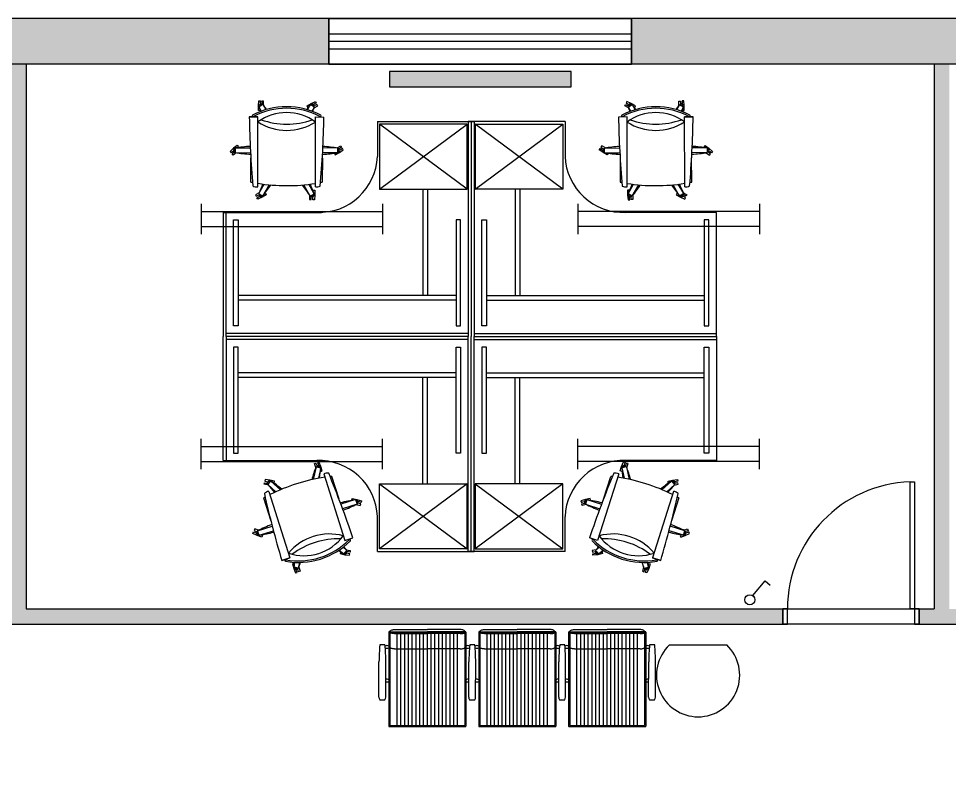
# Model space of a CAD drawing. Header units: millimetres. Extents: x -315 to 108661, y -1189 to 22294.
# Drawn here: x 10550 to 16700, y 5000 to 10000 of the extents above; entities that cross this region are included whole.
import ezdxf

# ---------------------------------------------------------------- set-up
doc = ezdxf.new("R2010")
doc.units = ezdxf.units.MM
for name, color, linetype in [('Doors', 150, 'Continuous'), ('ExternalWalls', 7, 'Continuous'), ('FurnitureBlock', 7, 'Continuous'), ('Hatch', 252, 'Continuous'), ('InternalWalls', 7, 'Continuous'), ('Lighting', 30, 'Continuous'), ('Radiators', 10, 'Continuous'), ('Windows', 92, 'Continuous')]:
    doc.layers.add(name, color=color, linetype=linetype)

# ---------------------------------------------------------------- blocks, each defined once
blk = doc.blocks.new('Window01')
at = {"layer": 'Windows'}
for points in [[(0, 300), (0, 0)], [(2000, 300), (2000, 0)], [(0, 200), (2000, 200)], [(0, 150), (2000, 150)], [(0, 100), (2000, 100)]]:
    blk.add_lwpolyline(points, dxfattribs=at)
blk.add_lwpolyline([(0, 0), (2000, 0), (2000, 300), (0, 300)], close=True, dxfattribs=at)
blk = doc.blocks.new('Light01')
at = {"layer": 'Lighting'}
for p, q in [((-600, 150), (-600, -50)), ((600, 150), (600, -50))]:
    blk.add_line(p, q, dxfattribs=at)
for points in [[(-600, 100), (600, 100)], [(-600, 0), (600, 0)]]:
    blk.add_lwpolyline(points, dxfattribs=at)
blk = doc.blocks.new('A$Cfc165b64')
at = {"layer": 'FurnitureBlock', "color": 18, "true_color": 0x000000}
for p, q in [((2284.8, 1331.5), (2284.8, 709.1)), ((2286.8, 1333.5), (2539.8, 1333.5)), ((2286.8, 1329.5), (2539.8, 1329.5)), ((2292.8, 1334.8), (2292.8, 1333.5)), ((2292.8, 1329.5), (2292.8, 714.1)), ((2322.8, 1347.7), (2539.8, 1347.7)), ((2322.8, 1321.8), (2539.8, 1321.8)), ((2339.8, 714.1), (2339.8, 1329.5)), ((2364.8, 714.1), (2364.8, 1329.5)), ((2389.8, 714.1), (2389.8, 1329.5)), ((2414.8, 714.1), (2414.8, 1329.5)), ((2439.8, 714.1), (2439.8, 1329.5)), ((2464.8, 714.1), (2464.8, 1329.5)), ((2489.8, 714.1), (2489.8, 1329.5)), ((2514.8, 714.1), (2514.8, 1329.5)), ((2756.8, 1347.7), (2539.8, 1347.7)), ((2792.8, 1333.5), (2539.8, 1333.5)), ((2539.8, 714.1), (2539.8, 1329.5)), ((2792.8, 1329.5), (2539.8, 1329.5)), ((2756.8, 1321.8), (2539.8, 1321.8)), ((2564.8, 714.1), (2564.8, 1329.5)), ((2589.8, 714.1), (2589.8, 1329.5)), ((2614.8, 714.1), (2614.8, 1329.5)), ((2639.8, 714.1), (2639.8, 1329.5)), ((2664.8, 714.1), (2664.8, 1329.5)), ((2689.8, 714.1), (2689.8, 1329.5)), ((2714.8, 714.1), (2714.8, 1329.5)), ((2739.8, 714.1), (2739.8, 1329.5)), ((2786.8, 1334.8), (2786.8, 1333.5)), ((2786.8, 1329.5), (2786.8, 714.1)), ((2794.8, 1331.5), (2794.8, 709.1)), ((2878.9, 1331.5), (2878.9, 709.1)), ((2880.9, 1333.5), (3133.9, 1333.5)), ((2880.9, 1329.5), (3133.9, 1329.5)), ((2886.9, 1334.8), (2886.9, 1333.5)), ((2886.9, 1329.5), (2886.9, 714.1)), ((2916.9, 1347.7), (3133.9, 1347.7)), ((2916.9, 1321.8), (3133.9, 1321.8)), ((2933.9, 714.1), (2933.9, 1329.5)), ((2958.9, 714.1), (2958.9, 1329.5)), ((2983.9, 714.1), (2983.9, 1329.5)), ((3008.9, 714.1), (3008.9, 1329.5)), ((3033.9, 714.1), (3033.9, 1329.5)), ((3058.9, 714.1), (3058.9, 1329.5)), ((3083.9, 714.1), (3083.9, 1329.5)), ((3108.9, 714.1), (3108.9, 1329.5)), ((3350.9, 1347.7), (3133.9, 1347.7)), ((3386.9, 1333.5), (3133.9, 1333.5)), ((3133.9, 714.1), (3133.9, 1329.5)), ((3386.9, 1329.5), (3133.9, 1329.5)), ((3350.9, 1321.8), (3133.9, 1321.8)), ((3158.9, 714.1), (3158.9, 1329.5)), ((3183.9, 714.1), (3183.9, 1329.5)), ((3208.9, 714.1), (3208.9, 1329.5)), ((3233.9, 714.1), (3233.9, 1329.5)), ((3258.9, 714.1), (3258.9, 1329.5)), ((3283.9, 714.1), (3283.9, 1329.5)), ((3308.9, 714.1), (3308.9, 1329.5)), ((3333.9, 714.1), (3333.9, 1329.5)), ((3380.9, 1334.8), (3380.9, 1333.5)), ((3380.9, 1329.5), (3380.9, 714.1)), ((3388.9, 1331.5), (3388.9, 709.1)), ((3472.9, 1331.5), (3472.9, 709.1)), ((3474.9, 1333.5), (3727.9, 1333.5)), ((3474.9, 1329.5), (3727.9, 1329.5)), ((3480.9, 1334.8), (3480.9, 1333.5)), ((3480.9, 1329.5), (3480.9, 714.1)), ((3510.9, 1347.7), (3727.9, 1347.7)), ((3510.9, 1321.8), (3727.9, 1321.8)), ((3527.9, 714.1), (3527.9, 1329.5)), ((3552.9, 714.1), (3552.9, 1329.5)), ((3577.9, 714.1), (3577.9, 1329.5)), ((3602.9, 714.1), (3602.9, 1329.5)), ((3627.9, 714.1), (3627.9, 1329.5)), ((3652.9, 714.1), (3652.9, 1329.5)), ((3677.9, 714.1), (3677.9, 1329.5)), ((3702.9, 714.1), (3702.9, 1329.5)), ((3944.9, 1347.7), (3727.9, 1347.7)), ((3980.9, 1333.5), (3727.9, 1333.5)), ((3980.9, 1329.5), (3727.9, 1329.5)), ((3727.9, 714.1), (3727.9, 1329.5)), ((3944.9, 1321.8), (3727.9, 1321.8)), ((3752.9, 714.1), (3752.9, 1329.5)), ((3777.9, 714.1), (3777.9, 1329.5)), ((3802.9, 714.1), (3802.9, 1329.5)), ((3827.9, 714.1), (3827.9, 1329.5)), ((3852.9, 714.1), (3852.9, 1329.5)), ((3877.9, 714.1), (3877.9, 1329.5)), ((3902.9, 714.1), (3902.9, 1329.5)), ((3927.9, 714.1), (3927.9, 1329.5)), ((3974.9, 1334.8), (3974.9, 1333.5)), ((3974.9, 1329.5), (3974.9, 714.1)), ((3982.9, 1331.5), (3982.9, 709.1)), ((4139.9, 1246.7), (4467.3, 1246.7)), ((4467.3, 1246.7), (4517.4, 1246.7)), ((2322.9, 1220.9), (2539.8, 1220.9)), ((2756.7, 1220.9), (2539.8, 1220.9)), ((2917, 1220.9), (3133.9, 1220.9)), ((3350.8, 1220.9), (3133.9, 1220.9)), ((3511, 1220.9), (3727.9, 1220.9)), ((3944.9, 1220.9), (3727.9, 1220.9)), ((2219.4, 902.4), (2220, 1135.4)), ((2264.4, 902.2), (2265, 1135.2)), ((2813.5, 902.4), (2814, 1135.4)), ((2858.5, 902.2), (2859, 1135.2)), ((3407.5, 902.4), (3408.1, 1135.4)), ((3452.5, 902.2), (3453.1, 1135.2)), ((4001.6, 902.4), (4002.2, 1135.4)), ((4046.6, 902.2), (4047.2, 1135.2)), ((2286.8, 707.1), (2792.8, 707.1)), ((2292.8, 714.1), (2786.8, 714.1)), ((2880.9, 707.1), (3386.9, 707.1)), ((2886.9, 714.1), (3380.9, 714.1)), ((3474.9, 707.1), (3980.9, 707.1)), ((3480.9, 714.1), (3974.9, 714.1))]:
    blk.add_line(p, q, dxfattribs=at)
for points in [[(2292.8, 1334.8, -0.193227), (2294.5, 1339, -0.100049), (2301.6, 1343.9, -0.057828), (2310.6, 1346.7, -0.044372), (2322.8, 1347.7, -0.044372)], [(2322.9, 1321.8, -0.026524), (2310.5, 1322.4, -0.036397), (2301.6, 1324, -0.076097), (2294.1, 1327.3, -0.259446), (2292.8, 1329.5, -0.259446)], [(2756.7, 1321.8, 0.026524), (2769.1, 1322.4, 0.036397), (2778, 1324, 0.076097), (2785.6, 1327.3, 0.259446), (2786.8, 1329.5, 0.259446)], [(2786.8, 1334.8, 0.193227), (2785.1, 1339, 0.100049), (2778, 1343.9, 0.057828), (2769, 1346.7, 0.044372), (2756.8, 1347.7, 0.044372)], [(2886.9, 1334.8, -0.193227), (2888.6, 1339, -0.100049), (2895.7, 1343.9, -0.057828), (2904.7, 1346.7, -0.044372), (2916.9, 1347.7, -0.044372)], [(2917, 1321.8, -0.026524), (2904.6, 1322.4, -0.036397), (2895.7, 1324, -0.076097), (2888.1, 1327.3, -0.259446), (2886.9, 1329.5, -0.259446)], [(3350.8, 1321.8, 0.026524), (3363.2, 1322.4, 0.036397), (3372.1, 1324, 0.076097), (3379.6, 1327.3, 0.259446), (3380.9, 1329.5, 0.259446)], [(3380.9, 1334.8, 0.193227), (3379.2, 1339, 0.100049), (3372.1, 1343.9, 0.057828), (3363.1, 1346.7, 0.044372), (3350.9, 1347.7, 0.044372)], [(3480.9, 1334.8, -0.193227), (3482.7, 1339, -0.100049), (3489.7, 1343.9, -0.057828), (3498.7, 1346.7, -0.044372), (3510.9, 1347.7, -0.044372)], [(3511, 1321.8, -0.026524), (3498.7, 1322.4, -0.036397), (3489.8, 1324, -0.076097), (3482.2, 1327.3, -0.259446), (3480.9, 1329.5, -0.259446)], [(3974.9, 1334.8, 0.193227), (3973.2, 1339, 0.100049), (3966.2, 1343.9, 0.057828), (3957.1, 1346.7, 0.044372), (3944.9, 1347.7, 0.044372)], [(3944.9, 1321.8, 0.026524), (3957.2, 1322.4, 0.036397), (3966.1, 1324, 0.076097), (3973.7, 1327.3, 0.259446), (3974.9, 1329.5, 0.259446)], [(2322.9, 1220.9, -0.026524), (2310.5, 1221.6, -0.036397), (2301.6, 1223.2, -0.076097), (2294.1, 1226.4, -0.259446), (2292.8, 1228.7, -0.259446)], [(2756.7, 1220.9, 0.026524), (2769.1, 1221.6, 0.036397), (2778, 1223.2, 0.076097), (2785.6, 1226.4, 0.259446), (2786.8, 1228.7, 0.259446)], [(2917, 1220.9, -0.026524), (2904.6, 1221.6, -0.036397), (2895.7, 1223.2, -0.076097), (2888.1, 1226.4, -0.259446), (2886.9, 1228.7, -0.259446)], [(3350.8, 1220.9, 0.026524), (3363.2, 1221.6, 0.036397), (3372.1, 1223.2, 0.076097), (3379.6, 1226.4, 0.259446), (3380.9, 1228.7, 0.259446)], [(3511, 1220.9, -0.026524), (3498.7, 1221.6, -0.036397), (3489.8, 1223.2, -0.076097), (3482.2, 1226.4, -0.259446), (3480.9, 1228.7, -0.259446)], [(3944.9, 1220.9, 0.026524), (3957.2, 1221.6, 0.036397), (3966.1, 1223.2, 0.076097), (3973.7, 1226.4, 0.259446), (3974.9, 1228.7, 0.259446)]]:
    blk.add_lwpolyline(points, format="xyb", dxfattribs=at)
for centre, radius, start, end in [((2286.8, 1331.5), 2, 90, 270), ((2792.8, 1331.5), 2, 270, 90), ((2880.9, 1331.5), 2, 90, 270), ((3386.9, 1331.5), 2, 270, 90), ((3474.9, 1331.5), 2, 90, 270), ((3980.9, 1331.5), 2, 270, 90), ((3352.5, 1132.5), 1132.5, 174.20616, 179.85524), ((2241.8, 885), 362.2, 87.16521, 92.54527), ((1132.5, 1138.1), 1132.5, 359.85524, 5.50432), ((2272.1, 1217.1), 24.8, 59.42385, 118.02723), ((2807.4, 1217.1), 24.8, 62.09654, 120.57615), ((2807.4, 1217.1), 24.8, 62.09654, 120.57615), ((3946.5, 1132.5), 1132.5, 174.20616, 179.85524), ((2835.9, 885), 362.2, 87.16521, 92.54527), ((1726.6, 1138.1), 1132.5, 359.85524, 5.50432), ((2866.2, 1217.1), 24.8, 59.42385, 118.02723), ((3401.5, 1217.1), 24.8, 62.09654, 120.57615), ((3401.5, 1217.1), 24.8, 62.09654, 120.57615), ((4540.6, 1132.5), 1132.5, 174.20616, 179.85524), ((3430, 885), 362.2, 87.16521, 92.54527), ((2320.6, 1138.1), 1132.5, 359.85524, 5.50432), ((3460.3, 1217.1), 24.8, 59.42385, 118.02723), ((3995.6, 1217.1), 24.8, 62.09654, 120.57615), ((3995.6, 1217.1), 24.8, 62.09654, 120.57615), ((3995.6, 1217.1), 24.8, 62.09654, 120.57615), ((5134.6, 1132.5), 1132.5, 174.20616, 179.85524), ((4024, 885), 362.2, 87.16521, 92.54527), ((2914.7, 1138.1), 1132.5, 359.85524, 5.50432), ((4328.7, 1046.7), 275, 133.34176, 46.65824), ((2272.1, 1249.1), 24.8, 244.64465, 300.57615), ((2807.4, 1249.1), 24.8, 239.42385, 295.0594), ((2807.4, 1249.1), 24.8, 239.42385, 295.0594), ((2866.2, 1249.1), 24.8, 244.64465, 300.57615), ((3401.5, 1249.1), 24.8, 239.42385, 295.0594), ((3401.5, 1249.1), 24.8, 239.42385, 295.0594), ((3460.3, 1249.1), 24.8, 244.64465, 300.57615), ((3995.6, 1249.1), 24.8, 239.42385, 295.0594), ((3995.6, 1249.1), 24.8, 239.42385, 295.0594), ((3995.6, 1249.1), 24.8, 239.42385, 295.0594), ((2272.1, 1026.9), 24.8, 252.41721, 300.57615), ((2272.1, 994.9), 24.8, 59.42385, 107.4891), ((2807.4, 994.9), 24.8, 75.28578, 120.57615), ((2807.4, 1026.9), 24.8, 239.42385, 284.61773), ((2866.2, 994.9), 24.8, 59.42385, 107.4891), ((2866.2, 1026.9), 24.8, 252.41721, 300.57615), ((3401.5, 994.9), 24.8, 75.28578, 120.57615), ((3401.5, 1026.9), 24.8, 239.42385, 284.61773), ((3460.3, 994.9), 24.8, 59.42385, 107.4891), ((3460.3, 1026.9), 24.8, 252.41721, 300.57615), ((3995.6, 994.9), 24.8, 75.28578, 120.57615), ((3995.6, 1026.9), 24.8, 239.42385, 284.61773), ((2252, 902.3), 32.6, 179.85524, 213.63301), ((2242.2, 1005.2), 122.2, 261.85793, 277.85254), ((2231.8, 902.3), 32.6, 326.07747, 359.85524), ((2846, 902.3), 32.6, 179.85524, 213.63301), ((2836.2, 1005.2), 122.2, 261.85793, 277.85254), ((2825.9, 902.3), 32.6, 326.07747, 359.85524), ((3440.1, 902.3), 32.6, 179.85524, 213.63301), ((3430.3, 1005.2), 122.2, 261.85793, 277.85254), ((3419.9, 902.3), 32.6, 326.07747, 359.85524), ((4034.2, 902.3), 32.6, 179.85524, 213.63301), ((4024.3, 1005.2), 122.2, 261.85793, 277.85254), ((4014, 902.3), 32.6, 326.07747, 359.85524), ((2286.8, 709.1), 2, 180, 270), ((2792.8, 709.1), 2, 270, 0), ((2880.9, 709.1), 2, 180, 270), ((3386.9, 709.1), 2, 270, 0), ((3474.9, 709.1), 2, 180, 270), ((3980.9, 709.1), 2, 270, 0)]:
    blk.add_arc(centre, radius, start, end, dxfattribs=at)
blk = doc.blocks.new('A$Cfd734efa')
at = {"layer": 'FurnitureBlock', "color": 18, "linetype": 'ByBlock', "lineweight": -2, "true_color": 0x000000}
for p, q in [((7114.4, 16097.7), (7133.5, 16122.9)), ((7133.5, 16122.9), (7155, 16146)), ((7156.2, 16131.2), (7149.7, 16123.4)), ((7155, 16146), (7163, 16139.2)), ((7163, 16139.2), (7156.2, 16131.2)), ((7164.3, 16124.4), (7157.8, 16116.7)), ((7163.4, 16105), (7179.1, 16125.7)), ((7171, 16132.5), (7164.3, 16124.4)), ((7179.1, 16125.7), (7171, 16132.5)), ((7122.5, 16091), (7114.4, 16097.7)), ((7129.2, 16099), (7122.5, 16091)), ((7129.4, 16099.3), (7129.2, 16099)), ((7131, 16111.7), (7162.5, 16111.8)), ((7131, 16111.7), (7131.2, 16012)), ((7162.5, 16111.8), (7162.7, 16010.4)), ((6926.5, 15962.1), (6926.4, 16018.6)), ((6926.4, 16018.6), (6926.5, 15962.1)), ((7356.9, 16008.7), (7197.6, 16008.5)), ((9677.8, 15994.3), (9668.1, 15990.2)), ((9668.1, 15990.2), (9672.1, 15980.5)), ((9691.3, 15965.8), (9677.8, 15994.3)), ((6852.1, 15958.8), (6820.7, 15955.8)), ((6820.7, 15955.8), (6821.2, 15945.3)), ((6821.2, 15945.3), (6831.7, 15945.8)), ((6821.7, 15934.8), (6832.2, 15935.3)), ((6822.2, 15924.3), (6821.7, 15934.8)), ((6831.7, 15945.8), (6841.8, 15946.2)), ((6832.2, 15935.3), (6842.3, 15935.8)), ((6845.1, 15927.9), (6860.8, 15955.2)), ((6883.6, 15958.7), (6852.1, 15958.8)), ((6860.8, 15955.2), (6888.5, 15939.2)), ((6878, 15948), (6884.1, 15948.2)), ((6884.1, 15948.2), (6883.6, 15958.7)), ((7387.9, 15962.8), (6926.5, 15962.1)), ((7433.2, 15956), (7371.4, 15920.2)), ((7449, 15928.7), (7375.2, 15886)), ((7427.7, 15953.7), (7441.6, 15977.6)), ((7433.2, 15956), (7449, 15928.7)), ((7440.6, 15907.1), (7456.5, 15934.4)), ((7446.1, 15963.4), (7441.4, 15954.4)), ((7441.6, 15977.6), (7450.9, 15972.8)), ((7450.9, 15972.8), (7446.1, 15963.4)), ((7455.4, 15958.6), (7450.7, 15949.6)), ((7460.2, 15967.9), (7455.4, 15958.6)), ((7456.5, 15934.4), (7469.5, 15963.1)), ((7469.5, 15963.1), (7460.2, 15967.9)), ((9660.3, 15963.9), (9629.7, 15867.2)), ((9648.7, 15982.2), (9658.4, 15986.2)), ((9657.5, 15957.7), (9648.7, 15982.2)), ((9658.4, 15986.2), (9662.4, 15976.5)), ((9690.4, 15954.4), (9660.2, 15859.3)), ((9690.4, 15954.4), (9660.3, 15963.9)), ((9662.4, 15976.5), (9666.3, 15967.2)), ((9672.1, 15980.5), (9676, 15971.2)), ((9688.1, 15942.1), (9688.2, 15941.8)), ((9688.2, 15941.8), (9692.3, 15932.1)), ((9702, 15936.1), (9691.3, 15965.8)), ((9692.3, 15932.1), (9702, 15936.1)), ((6849.8, 15924.2), (6822.2, 15924.3)), ((6845.1, 15927.9), (6878.4, 15908.7)), ((7434.1, 15917.4), (7431.3, 15912)), ((7431.3, 15912), (7440.6, 15907.1)), ((9322.8, 15914.4), (9333.2, 15916.2)), ((9326.7, 15883.1), (9322.8, 15914.4)), ((9333.6, 15852.3), (9326.7, 15883.1)), ((9355.3, 15896.7), (9332.1, 15875.4)), ((9332.1, 15875.4), (9389.6, 15812.5)), ((9333.2, 15916.2), (9335, 15905.9)), ((9335, 15905.9), (9336.7, 15895.9)), ((9353.9, 15919.8), (9343.5, 15918)), ((9343.5, 15918), (9345.3, 15907.6)), ((9345.3, 15907.6), (9347, 15897.7)), ((9359.9, 15892.8), (9353.9, 15919.8)), ((9355.3, 15896.7), (9403.5, 15844)), ((9400.6, 15889.6), (9840.5, 15750.2)), ((9443.9, 15924), (9595.8, 15875.9)), ((9343.9, 15854.1), (9333.6, 15852.3)), ((9342.9, 15860.2), (9343.9, 15854.1)), ((9840.5, 15750.2), (9857.5, 15804.1)), ((9857.5, 15804.1), (9840.5, 15750.2)), ((9901.1, 15723.9), (9869.8, 15717)), ((9907.8, 15693.1), (9870.3, 15684.8)), ((9876.7, 15724.3), (9880.3, 15734.1)), ((9882.5, 15722.1), (9876.7, 15724.3)), ((9880.3, 15734.1), (9910.4, 15724.7)), ((9907.8, 15693.1), (9901.1, 15723.9)), ((9902.2, 15691.1), (9928.6, 15682.8)), ((9910.4, 15724.7), (9939.5, 15712.4)), ((9922.4, 15696.3), (9912.8, 15699.8)), ((9926, 15706.2), (9916.5, 15709.7)), ((9932.2, 15692.7), (9922.4, 15696.3)), ((9935.8, 15702.5), (9926, 15706.2)), ((9928.6, 15682.8), (9932.2, 15692.7)), ((9939.5, 15712.4), (9935.8, 15702.5)), ((6853.9, 15637.1), (6838, 15609.9)), ((6845.5, 15615.6), (6878.8, 15634.8)), ((6863.2, 15632.3), (6853.9, 15637.1)), ((6860.4, 15626.8), (6863.2, 15632.3)), ((7433.7, 15589.1), (7371.8, 15624.7)), ((7449.4, 15616.4), (7375.6, 15658.9)), ((6838, 15609.9), (6825, 15581.2)), ((6825, 15581.2), (6834.3, 15576.3)), ((6834.3, 15576.3), (6839.1, 15585.7)), ((6839.1, 15585.7), (6843.8, 15594.7)), ((6843.6, 15571.5), (6848.4, 15580.9)), ((6853, 15566.7), (6843.6, 15571.5)), ((6861.3, 15588.3), (6845.5, 15615.6)), ((6848.4, 15580.9), (6853.1, 15589.9)), ((6866.8, 15590.6), (6853, 15566.7)), ((6861.3, 15588.3), (6889, 15604.3)), ((7388.5, 15582.2), (6927, 15581.5)), ((6927, 15581.5), (6927.1, 15525.1)), ((7416.5, 15596.3), (7410.4, 15596)), ((7410.4, 15596), (7410.9, 15585.6)), ((7410.9, 15585.6), (7442.4, 15585.5)), ((7449.4, 15616.4), (7433.7, 15589.1)), ((7442.4, 15585.5), (7473.8, 15588.5)), ((7444.7, 15620.1), (7472.3, 15620)), ((7462.3, 15609), (7452.2, 15608.5)), ((7462.8, 15598.5), (7452.7, 15598)), ((7472.8, 15609.5), (7462.3, 15609)), ((7473.3, 15599), (7462.8, 15598.5)), ((7472.3, 15620), (7472.8, 15609.5)), ((7473.8, 15588.5), (7473.3, 15599)), ((9206.2, 15558.4), (9209.8, 15568.3)), ((9209.8, 15568.3), (9219.7, 15564.6)), ((9217.1, 15588), (9213.4, 15578.1)), ((9213.4, 15578.1), (9223.3, 15574.5)), ((9243.5, 15579.7), (9217.1, 15588)), ((9219.7, 15564.6), (9229.2, 15561.1)), ((9223.3, 15574.5), (9232.8, 15571)), ((9237.8, 15577.7), (9321.1, 15596)), ((9237.8, 15577.7), (9244.6, 15546.9)), ((9244.6, 15546.9), (9314.3, 15562.3)), ((7132, 15432.5), (7131.8, 15532.3)), ((7163.5, 15432.6), (7163.3, 15534)), ((7198.3, 15536), (7357.6, 15536.2)), ((9235.2, 15546.1), (9206.2, 15558.4)), ((9265.3, 15536.7), (9235.2, 15546.1)), ((9263.2, 15548.6), (9268.9, 15546.5)), ((9268.9, 15546.5), (9265.3, 15536.7)), ((9285.7, 15526.7), (9725.6, 15387.4)), ((7131.2, 15438.5), (7117.5, 15414.5)), ((7178, 15450.6), (7162.3, 15423.2)), ((7165.8, 15451.1), (7169.1, 15456.3)), ((7169.1, 15456.3), (7178, 15450.6)), ((9453.1, 15425.5), (9301.3, 15473.6)), ((7117.5, 15414.5), (7126.4, 15408.8)), ((7126.4, 15408.8), (7132, 15417.7)), ((7163.5, 15432.6), (7132, 15432.5)), ((7132, 15417.7), (7137.5, 15426.2)), ((7135.2, 15403.2), (7140.9, 15412)), ((7144.1, 15397.5), (7135.2, 15403.2)), ((7140.9, 15412), (7146.3, 15420.6)), ((7162.3, 15423.2), (7144.1, 15397.5)), ((9455.3, 15316.4), (9485.9, 15413.1)), ((9485.3, 15306.9), (9515.4, 15402)), ((9725.6, 15387.4), (9708.5, 15333.6)), ((9790.3, 15374.1), (9768.7, 15397.7)), ((9785.7, 15378), (9791.8, 15351)), ((9813.6, 15395.4), (9787.6, 15423.7)), ((9790.3, 15374.1), (9813.6, 15395.4)), ((9801.7, 15416.7), (9812.1, 15418.5)), ((9802.8, 15410.6), (9801.7, 15416.7)), ((9812.1, 15418.5), (9819, 15387.7)), ((9819, 15387.7), (9822.8, 15356.4)), ((9457, 15340.7), (9446.9, 15338)), ((9446.9, 15338), (9453.6, 15307.2)), ((9455.3, 15316.4), (9485.3, 15306.9)), ((9458.7, 15334.8), (9457, 15340.7)), ((9791.8, 15351), (9802.1, 15352.8)), ((9800.3, 15363.1), (9798.6, 15373.1)), ((9802.1, 15352.8), (9800.3, 15363.1)), ((9810.7, 15364.9), (9809, 15374.9)), ((9812.5, 15354.6), (9810.7, 15364.9)), ((9822.8, 15356.4), (9812.5, 15354.6)), ((9453.6, 15307.2), (9463.3, 15277.1)), ((9463.3, 15277.1), (9473.4, 15279.9)), ((9470.7, 15290), (9468, 15299.8)), ((9473.4, 15279.9), (9470.7, 15290)), ((9480.8, 15292.7), (9478.2, 15302.5)), ((9483.5, 15282.6), (9480.8, 15292.7)), ((9493.7, 15285.3), (9483.5, 15282.6)), ((9487.8, 15312.3), (9493.7, 15285.3)), ((9446.9, 13766.3), (9453.6, 13797.2)), ((9453.6, 13797.2), (9463.3, 13827.2)), ((9455.3, 13787.9), (9485.3, 13797.4)), ((9455.3, 13787.9), (9485.9, 13691.3)), ((9463.3, 13827.2), (9473.4, 13824.4)), ((9470.7, 13814.3), (9468, 13804.5)), ((9473.4, 13824.4), (9470.7, 13814.3)), ((9480.8, 13811.6), (9478.2, 13801.8)), ((9483.5, 13821.7), (9480.8, 13811.6)), ((9493.7, 13819), (9483.5, 13821.7)), ((9485.3, 13797.4), (9515.4, 13702.3)), ((9487.8, 13792), (9493.7, 13819)), ((9285.7, 13577.6), (9725.6, 13716.9)), ((9457, 13763.6), (9446.9, 13766.3)), ((9458.7, 13769.6), (9457, 13763.6)), ((9725.6, 13716.9), (9708.5, 13770.7)), ((9790.3, 13730.2), (9768.7, 13706.6)), ((9785.7, 13726.3), (9791.8, 13753.3)), ((9790.3, 13730.2), (9813.6, 13709)), ((9791.8, 13753.3), (9802.1, 13751.5)), ((9800.3, 13741.2), (9798.6, 13731.2)), ((9802.1, 13751.5), (9800.3, 13741.2)), ((9810.7, 13739.4), (9809, 13729.4)), ((9812.5, 13749.7), (9810.7, 13739.4)), ((9812.1, 13685.9), (9819, 13716.6)), ((9822.8, 13747.9), (9812.5, 13749.7)), ((9819, 13716.6), (9822.8, 13747.9)), ((7117.5, 13689.8), (7126.4, 13695.5)), ((7131.2, 13665.8), (7117.5, 13689.8)), ((7126.4, 13695.5), (7132, 13686.6)), ((7132, 13671.8), (7131.8, 13572)), ((7132, 13686.6), (7137.5, 13678.1)), ((7163.5, 13671.7), (7132, 13671.8)), ((7144.1, 13706.8), (7135.2, 13701.1)), ((7135.2, 13701.1), (7140.9, 13692.3)), ((7140.9, 13692.3), (7146.3, 13683.7)), ((7162.3, 13681.1), (7144.1, 13706.8)), ((7178, 13653.7), (7162.3, 13681.1)), ((7163.5, 13671.7), (7163.3, 13570.4)), ((7165.8, 13653.2), (7169.1, 13648)), ((7169.1, 13648), (7178, 13653.7)), ((9453.1, 13678.8), (9301.3, 13630.7)), ((9813.6, 13709), (9787.6, 13680.6)), ((9802.8, 13693.7), (9801.7, 13687.6)), ((9801.7, 13687.6), (9812.1, 13685.9)), ((6853, 13537.6), (6843.6, 13532.8)), ((6843.6, 13532.8), (6848.4, 13523.5)), ((6866.8, 13513.7), (6853, 13537.6)), ((6927, 13522.8), (6927.1, 13579.2)), ((7198.3, 13568.3), (7357.6, 13568.1)), ((9235.2, 13558.3), (9206.2, 13545.9)), ((9206.2, 13545.9), (9209.8, 13536.1)), ((9209.8, 13536.1), (9219.7, 13539.7)), ((9219.7, 13539.7), (9229.2, 13543.2)), ((9223.3, 13529.8), (9232.8, 13533.3)), ((9265.3, 13567.7), (9235.2, 13558.3)), ((9237.8, 13526.6), (9244.6, 13557.4)), ((9244.6, 13557.4), (9314.3, 13542)), ((9263.2, 13555.7), (9268.9, 13557.8)), ((9268.9, 13557.8), (9265.3, 13567.7)), ((6825, 13523.2), (6834.3, 13528)), ((6838, 13494.4), (6825, 13523.2)), ((6834.3, 13528), (6839.1, 13518.6)), ((6853.9, 13467.2), (6838, 13494.4)), ((6839.1, 13518.6), (6843.8, 13509.6)), ((6861.3, 13516), (6845.5, 13488.8)), ((6845.5, 13488.8), (6878.8, 13469.5)), ((6848.4, 13523.5), (6853.1, 13514.4)), ((6863.2, 13472), (6853.9, 13467.2)), ((6860.4, 13477.5), (6863.2, 13472)), ((6861.3, 13516), (6889, 13500)), ((7388.5, 13522.1), (6927, 13522.8)), ((7433.7, 13515.2), (7371.8, 13479.6)), ((7449.4, 13487.9), (7375.6, 13445.4)), ((7410.4, 13508.3), (7410.9, 13518.8)), ((7416.5, 13508), (7410.4, 13508.3)), ((7410.9, 13518.8), (7442.4, 13518.8)), ((7449.4, 13487.9), (7433.7, 13515.2)), ((7442.4, 13518.8), (7473.8, 13515.8)), ((7444.7, 13484.3), (7472.3, 13484.3)), ((7462.3, 13495.3), (7452.2, 13495.8)), ((7462.8, 13505.8), (7452.7, 13506.3)), ((7472.8, 13494.8), (7462.3, 13495.3)), ((7473.3, 13505.3), (7462.8, 13505.8)), ((7472.3, 13484.3), (7472.8, 13494.8)), ((7473.8, 13515.8), (7473.3, 13505.3)), ((9213.4, 13526.2), (9223.3, 13529.8)), ((9217.1, 13516.3), (9213.4, 13526.2)), ((9243.5, 13524.6), (9217.1, 13516.3)), ((9237.8, 13526.6), (9321.1, 13508.3)), ((9907.8, 13411.2), (9870.3, 13419.5)), ((9907.8, 13411.2), (9901.1, 13380.5)), ((9902.2, 13413.3), (9928.6, 13421.5)), ((9922.4, 13408), (9912.8, 13404.5)), ((9932.2, 13411.6), (9922.4, 13408)), ((9928.6, 13421.5), (9932.2, 13411.6)), ((9400.6, 13214.8), (9840.5, 13354.1)), ((9840.5, 13354.1), (9857.5, 13300.3)), ((9857.5, 13300.3), (9840.5, 13354.1)), ((9901.1, 13380.5), (9869.8, 13387.4)), ((9882.5, 13382.2), (9876.7, 13380)), ((9876.7, 13380), (9880.3, 13370.2)), ((9880.3, 13370.2), (9910.4, 13379.6)), ((9910.4, 13379.6), (9939.5, 13391.9)), ((9926, 13398.2), (9916.5, 13394.7)), ((9935.8, 13401.8), (9926, 13398.2)), ((9939.5, 13391.9), (9935.8, 13401.8)), ((9332.1, 13228.9), (9389.6, 13291.8)), ((9333.6, 13252), (9326.7, 13221.2)), ((9355.3, 13207.6), (9332.1, 13228.9)), ((9343.9, 13250.2), (9333.6, 13252)), ((9342.9, 13244.1), (9343.9, 13250.2)), ((9355.3, 13207.6), (9403.5, 13260.3)), ((9443.9, 13180.3), (9595.8, 13228.4)), ((9660.3, 13140.4), (9629.7, 13237.1)), ((9690.4, 13149.9), (9660.2, 13245)), ((6822.2, 13180), (6821.7, 13169.5)), ((6821.7, 13169.5), (6832.2, 13169)), ((6849.8, 13180.1), (6822.2, 13180)), ((6832.2, 13169), (6842.3, 13168.6)), ((6845.1, 13176.5), (6878.4, 13195.6)), ((6845.1, 13176.5), (6860.8, 13149.1)), ((6860.8, 13149.1), (6888.5, 13165.1)), ((7433.2, 13148.3), (7371.4, 13184.1)), ((7449, 13175.6), (7375.2, 13218.3)), ((7431.3, 13192.4), (7440.6, 13197.2)), ((7434.1, 13186.9), (7431.3, 13192.4)), ((7433.2, 13148.3), (7449, 13175.6)), ((7440.6, 13197.2), (7456.5, 13169.9)), ((7456.5, 13169.9), (7469.5, 13141.2)), ((9326.7, 13221.2), (9322.8, 13189.9)), ((9322.8, 13189.9), (9333.2, 13188.1)), ((9333.2, 13188.1), (9335, 13198.5)), ((9335, 13198.5), (9336.7, 13208.4)), ((9343.5, 13186.3), (9345.3, 13196.7)), ((9353.9, 13184.5), (9343.5, 13186.3)), ((9345.3, 13196.7), (9347, 13206.7)), ((9359.9, 13211.5), (9353.9, 13184.5)), ((9688.1, 13162.3), (9688.2, 13162.6)), ((9688.2, 13162.6), (9692.3, 13172.3)), ((9702, 13168.2), (9691.3, 13138.5)), ((9692.3, 13172.3), (9702, 13168.2)), ((6820.7, 13148.6), (6821.2, 13159)), ((6852.1, 13145.5), (6820.7, 13148.6)), ((6821.2, 13159), (6831.7, 13158.5)), ((6831.7, 13158.5), (6841.8, 13158.1)), ((6883.6, 13145.6), (6852.1, 13145.5)), ((6878, 13156.4), (6884.1, 13156.1)), ((6884.1, 13156.1), (6883.6, 13145.6)), ((6926.5, 13142.2), (6926.4, 13085.7)), ((6926.4, 13085.7), (6926.5, 13142.2)), ((7387.9, 13141.5), (6926.5, 13142.2)), ((7427.7, 13150.6), (7441.6, 13126.7)), ((7446.1, 13140.9), (7441.4, 13149.9)), ((7441.6, 13126.7), (7450.9, 13131.6)), ((7450.9, 13131.6), (7446.1, 13140.9)), ((7455.4, 13145.7), (7450.7, 13154.7)), ((7460.2, 13136.4), (7455.4, 13145.7)), ((7469.5, 13141.2), (7460.2, 13136.4)), ((9657.5, 13146.6), (9648.7, 13122.1)), ((9648.7, 13122.1), (9658.4, 13118.1)), ((9658.4, 13118.1), (9662.4, 13127.8)), ((9690.4, 13149.9), (9660.3, 13140.4)), ((9662.4, 13127.8), (9666.3, 13137.2)), ((9668.1, 13114.1), (9672.1, 13123.8)), ((9677.8, 13110), (9668.1, 13114.1)), ((9672.1, 13123.8), (9676, 13133.1)), ((9691.3, 13138.5), (9677.8, 13110)), ((7131, 12992.6), (7131.2, 13092.4)), ((7162.5, 12992.6), (7162.7, 13093.9)), ((7356.9, 13095.6), (7197.6, 13095.8)), ((7122.5, 13013.3), (7114.4, 13006.6)), ((7114.4, 13006.6), (7133.5, 12981.4)), ((7129.2, 13005.3), (7122.5, 13013.3)), ((7129.4, 13005), (7129.2, 13005.3)), ((7131, 12992.6), (7162.5, 12992.6)), ((7133.5, 12981.4), (7155, 12958.3)), ((7156.2, 12973.1), (7149.7, 12980.9)), ((7164.3, 12979.9), (7157.8, 12987.6)), ((7163.4, 12999.3), (7179.1, 12978.6)), ((7171, 12971.8), (7164.3, 12979.9)), ((7179.1, 12978.6), (7171, 12971.8)), ((7155, 12958.3), (7163, 12965.1)), ((7163, 12965.1), (7156.2, 12973.1))]:
    blk.add_line(p, q, dxfattribs=at)
at = {"layer": 'FurnitureBlock', "color": 18, "linetype": 'ByBlock', "lineweight": -2, "ltscale": 0.2, "true_color": 0x000000}
for p, q in [((8377.2, 16172.2), (7557.2, 16172.2)), ((7557.2, 16172.2), (7557.2, 15541.7)), ((8357.2, 14572.2), (8357.2, 16172.2)), ((8377.2, 16172.2), (9197.2, 16172.2)), ((8377.2, 14572.2), (8377.2, 16172.2)), ((8397.2, 14572.2), (8397.2, 16172.2)), ((9197.2, 16172.2), (9197.2, 15541.7)), ((6957.2, 15172.2), (7187.6, 15172.2)), ((6957.2, 15172.2), (6957.2, 14532.2)), ((9797.2, 15172.2), (9566.8, 15172.2)), ((9797.2, 15172.2), (9797.2, 14532.2)), ((6957.2, 14572.2), (8377.2, 14572.2)), ((6957.2, 13932.2), (6957.2, 14572.2)), ((6957.2, 14552.2), (8377.2, 14552.2)), ((6957.2, 14532.2), (8377.2, 14532.2)), ((6957.2, 14532.2), (8377.2, 14532.2)), ((8357.2, 14532.2), (8357.2, 12932.2)), ((9797.2, 14572.2), (8377.2, 14572.2)), ((9797.2, 14552.2), (8377.2, 14552.2)), ((8377.2, 14532.2), (8377.2, 12932.2)), ((9797.2, 14532.2), (8377.2, 14532.2)), ((9797.2, 14532.2), (8377.2, 14532.2)), ((8397.2, 14532.2), (8397.2, 12932.2)), ((9797.2, 13932.2), (9797.2, 14572.2)), ((6957.2, 13932.2), (7187.6, 13932.2)), ((9797.2, 13932.2), (9566.8, 13932.2)), ((7557.2, 12912.2), (7557.2, 13562.6)), ((9197.2, 12912.2), (9197.2, 13562.6)), ((8377.2, 12932.2), (7557.2, 12932.2)), ((8377.2, 12932.2), (9197.2, 12932.2)), ((7557.2, 12912.2), (8377.2, 12912.2)), ((9197.2, 12912.2), (8377.2, 12912.2))]:
    blk.add_line(p, q, dxfattribs=at)
at = {"layer": 'FurnitureBlock', "color": 18, "linetype": 'ByBlock', "lineweight": -2, "ltscale": 0.4, "true_color": 0x000000}
for p, q in [((8307.2, 16122.2), (7607.2, 16122.2)), ((7607.2, 16122.2), (7607.2, 16092.2)), ((8307.2, 16092.2), (8307.2, 16122.2)), ((8447.2, 16122.2), (9147.2, 16122.2)), ((8447.2, 16092.2), (8447.2, 16122.2)), ((9147.2, 16122.2), (9147.2, 16092.2)), ((7607.2, 16092.2), (8307.2, 16092.2)), ((8107.2, 14652.2), (8107.2, 16092.2)), ((8137.2, 14652.2), (8137.2, 16092.2)), ((9147.2, 16092.2), (8447.2, 16092.2)), ((8617.2, 14652.2), (8617.2, 16092.2)), ((8647.2, 14652.2), (8647.2, 16092.2)), ((7404.6, 14578.1), (6974.6, 15158.1)), ((7404.6, 15158.1), (6974.6, 14578.1)), ((6974.6, 14578.1), (6974.6, 15158.1)), ((6974.6, 15158.1), (7404.6, 15158.1)), ((7404.6, 15158.1), (7404.6, 14578.1)), ((9779.8, 15158.1), (9349.8, 15158.1)), ((9349.8, 15158.1), (9349.8, 14578.1)), ((9349.8, 15158.1), (9779.8, 14578.1)), ((9349.8, 14578.1), (9779.8, 15158.1)), ((9779.8, 14578.1), (9779.8, 15158.1)), ((7204.6, 14842.2), (7208.8, 14842.2)), ((7404.6, 14872.2), (8107.2, 14872.2)), ((7404.6, 14842.2), (8107.2, 14842.2)), ((9349.8, 14872.2), (8647.2, 14872.2)), ((9349.8, 14842.2), (8647.2, 14842.2)), ((7607.2, 14622.2), (7607.2, 14652.2)), ((7607.2, 14652.2), (8307.2, 14652.2)), ((8307.2, 14652.2), (8307.2, 14622.2)), ((9147.2, 14652.2), (8447.2, 14652.2)), ((8447.2, 14652.2), (8447.2, 14622.2)), ((9147.2, 14622.2), (9147.2, 14652.2)), ((6974.6, 14578.1), (7404.6, 14578.1)), ((7404.6, 14578.1), (6974.6, 14578.1)), ((8307.2, 14622.2), (7607.2, 14622.2)), ((8447.2, 14622.2), (9147.2, 14622.2)), ((9349.8, 14578.1), (9779.8, 14578.1)), ((9779.8, 14578.1), (9349.8, 14578.1)), ((6974.6, 14526.2), (6974.6, 13946.2)), ((7404.6, 14526.2), (6974.6, 14526.2)), ((7404.6, 13946.2), (6974.6, 14526.2)), ((6974.6, 14526.2), (7404.6, 14526.2)), ((7404.6, 14526.2), (6974.6, 13946.2)), ((7404.6, 13946.2), (7404.6, 14526.2)), ((9779.8, 14526.2), (9349.8, 14526.2)), ((9349.8, 14526.2), (9779.8, 13946.2)), ((9349.8, 13946.2), (9779.8, 14526.2)), ((9349.8, 13946.2), (9349.8, 14526.2)), ((9349.8, 14526.2), (9779.8, 14526.2)), ((9779.8, 14526.2), (9779.8, 13946.2)), ((8307.2, 14482.2), (7607.2, 14482.2)), ((7607.2, 14482.2), (7607.2, 14452.2)), ((8307.2, 14452.2), (8307.2, 14482.2)), ((8447.2, 14482.2), (9147.2, 14482.2)), ((8447.2, 14452.2), (8447.2, 14482.2)), ((9147.2, 14482.2), (9147.2, 14452.2)), ((7607.2, 14452.2), (8307.2, 14452.2)), ((8107.2, 14452.2), (8107.2, 13012.2)), ((8137.2, 14452.2), (8137.2, 13012.2)), ((9147.2, 14452.2), (8447.2, 14452.2)), ((8617.2, 14452.2), (8617.2, 13012.2)), ((8647.2, 14452.2), (8647.2, 13012.2)), ((7204.6, 14262.2), (7208.8, 14262.2)), ((7404.6, 14262.2), (8107.2, 14262.2)), ((7404.6, 14232.2), (8107.2, 14232.2)), ((9349.8, 14262.2), (8647.2, 14262.2)), ((9349.8, 14232.2), (8647.2, 14232.2)), ((6974.6, 13946.2), (7404.6, 13946.2)), ((9779.8, 13946.2), (9349.8, 13946.2)), ((7607.2, 12982.2), (7607.2, 13012.2)), ((7607.2, 13012.2), (8307.2, 13012.2)), ((8307.2, 12982.2), (7607.2, 12982.2)), ((8307.2, 13012.2), (8307.2, 12982.2)), ((9147.2, 13012.2), (8447.2, 13012.2)), ((8447.2, 13012.2), (8447.2, 12982.2)), ((8447.2, 12982.2), (9147.2, 12982.2)), ((9147.2, 12982.2), (9147.2, 13012.2))]:
    blk.add_line(p, q, dxfattribs=at)
at = {"layer": 'FurnitureBlock', "color": 18, "linetype": 'ByBlock', "lineweight": -2, "true_color": 0x000000}
for centre, radius, start, end in [((7146.8, 16111.7), 12.1, 0.08261, 180.08261), ((7146.8, 16111.7), 5.25, 0.08261, 180.08261), ((8996.1, 15870.6), 1880.6, 172.63483, 175.67562), ((5298.1, 15865.3), 1880.6, 4.40766, 7.53038), ((7340.2, 15772.4), 481.4, 152.15124, 208.01397), ((7340.2, 15772.4), 470.9, 152.37541, 207.7898), ((6918.6, 15994), 5.33, 323.00972, 141.39353), ((6809.2, 9229.3), 6790.3, 85.15669, 89.01083), ((6182.8, 15770.8), 1197.9, 10.89993, 11.45667), ((7344.1, 15972.2), 44.9, 347.92088, 31.08704), ((6852.9, 15941.5), 12.1, 60.08261, 240.08261), ((6852.9, 15941.5), 5.25, 60.08261, 240.08261), ((6142, 14217.3), 1880.6, 66.56724, 67.53038), ((7221.7, 15772.3), 323.7, 144.07379, 216.09143), ((6465.4, 15771.2), 508.8, 340.72149, 19.44372), ((6662.5, 15771.4), 353, 327.4648, 32.70042), ((6182.8, 15770.8), 1197.9, 350.94237, 9.22284), ((8157, 14220.2), 1880.6, 112.63483, 114.72568), ((6303.3, 17420.1), 1880.6, 304.78295, 307.53038), ((7441.1, 15942.4), 12.1, 300.08261, 120.08261), ((7441.1, 15942.4), 5.25, 300.08261, 120.08261), ((11364.5, 15168.5), 1880.6, 154.97969, 158.10241), ((9675.3, 15959.1), 12.1, 342.42746, 162.42746), ((7839, 16285), 1880.6, 346.83446, 349.87524), ((9675.3, 15959.1), 5.25, 342.42746, 162.42746), ((7986.4, 17422.6), 1880.6, 232.63483, 233.85074), ((10492.2, 15344.2), 1197.9, 153.28723, 171.5677), ((9343.7, 15886.1), 12.1, 42.42746, 222.42746), ((10873, 16953.6), 1880.6, 214.97969, 217.72712), ((9343.7, 15886.1), 5.25, 42.42746, 222.42746), ((8143.4, 14458.7), 1880.6, 47.7844, 49.87524), ((9445.2, 15885.3), 44.9, 131.42304, 174.58919), ((7928.9, 9293.4), 6790.3, 73.49924, 77.35338), ((10492.2, 15344.2), 1197.9, 151.0534, 151.61014), ((10035, 15489), 353, 129.80965, 195.04527), ((9501.9, 15657.9), 323.7, 306.41865, 18.43628), ((9388.9, 15693.6), 470.9, 314.72027, 10.13466), ((9388.9, 15693.6), 481.4, 314.4961, 10.35883), ((9857.5, 15778.3), 5.33, 21.11654, 199.50035), ((10222.9, 15429.5), 508.8, 143.06635, 181.78858), ((10064.3, 13850.3), 1880.6, 94.97969, 95.94283), ((9268.5, 17461.7), 1880.6, 288.65933, 289.87524), ((9904.5, 15708.5), 12.1, 282.42746, 102.42746), ((9904.5, 15708.5), 5.25, 282.42746, 102.42746), ((7991.2, 14124.1), 1880.6, 126.31447, 127.53038), ((6308.1, 14121.7), 1880.6, 52.63483, 55.38226), ((6853.4, 15601.9), 12.1, 120.08261, 300.08261), ((6853.4, 15601.9), 5.25, 120.08261, 300.08261), ((6137.5, 17324.1), 1880.6, 292.63483, 293.59798), ((8152.5, 17327), 1880.6, 245.43954, 247.53038), ((7344.6, 15572.7), 44.9, 329.07818, 12.24434), ((7441.6, 15602.8), 12.1, 240.08261, 60.08261), ((7441.6, 15602.8), 5.25, 240.08261, 60.08261), ((9241.2, 15562.3), 12.1, 102.42746, 282.42746), ((9241.2, 15562.3), 5.25, 102.42746, 282.42746), ((9877.2, 13809.1), 1880.6, 107.12781, 109.87524), ((6919.3, 15549.6), 5.33, 218.77169, 37.15549), ((6790.3, 22314), 6790.3, 271.15439, 275.00852), ((8996.4, 15679), 1880.6, 184.4896, 187.53038), ((5298.4, 15673.7), 1880.6, 352.63483, 355.75756), ((6182.8, 15770.8), 1197.9, 348.70854, 349.26529), ((9081.3, 17420.5), 1880.6, 274.97969, 277.07053), ((9324.6, 15504.5), 44.9, 150.26573, 193.43189), ((11879.3, 21767.5), 6790.3, 247.50155, 251.35568), ((10492.2, 15344.2), 1197.9, 173.24479, 173.80153), ((7147.7, 15432.6), 12.1, 180.08261, 0.08261), ((7147.7, 15432.6), 5.25, 180.08261, 0.08261), ((11306.6, 14985.8), 1880.6, 166.75251, 169.87524), ((7781.1, 16102.3), 1880.6, 334.97969, 338.02047), ((11002.3, 16812.1), 1880.6, 228.9121, 229.87524), ((8272.6, 14317.2), 1880.6, 34.97969, 36.1956), ((9801.9, 15384.7), 12.1, 222.42746, 42.42746), ((9801.9, 15384.7), 5.25, 222.42746, 42.42746), ((9470.3, 15311.7), 12.1, 162.42746, 342.42746), ((9723.4, 15354.7), 5.33, 125.35458, 303.73839), ((9470.3, 15311.7), 5.25, 162.42746, 342.42746), ((11306.6, 14118.5), 1880.6, 190.12476, 193.24749), ((9470.3, 13792.7), 12.1, 17.57254, 197.57254), ((9470.3, 13792.7), 5.25, 17.57254, 197.57254), ((7781.1, 13002), 1880.6, 21.97953, 25.02031), ((11879.3, 7336.8), 6790.3, 108.64432, 112.49845), ((9723.4, 13749.7), 5.33, 56.26161, 234.64542), ((9388.9, 13410.7), 470.9, 349.86534, 45.27973), ((9388.9, 13410.7), 481.4, 349.64117, 45.5039), ((11002.3, 12292.2), 1880.6, 130.12476, 131.0879), ((9801.9, 13719.6), 12.1, 317.57254, 137.57254), ((9801.9, 13719.6), 5.25, 317.57254, 137.57254), ((8996.4, 13425.3), 1880.6, 172.46962, 175.5104), ((7147.7, 13671.8), 12.1, 359.91739, 179.91739), ((7147.7, 13671.8), 5.25, 359.91739, 179.91739), ((5298.4, 13430.6), 1880.6, 4.24244, 7.36517), ((10035, 13615.3), 353, 164.95473, 230.19035), ((9501.9, 13446.5), 323.7, 341.56372, 53.58135), ((10222.9, 13674.8), 508.8, 178.21142, 216.93365), ((8272.6, 14787.1), 1880.6, 323.8044, 325.02031), ((9324.6, 13599.8), 44.9, 166.56811, 209.73427), ((10492.2, 13760.1), 1197.9, 186.19847, 186.75521), ((7340.2, 13331.9), 481.4, 151.98603, 207.84876), ((7340.2, 13331.9), 470.9, 152.2102, 207.62459), ((6919.3, 13554.7), 5.33, 322.84451, 141.22831), ((6790.3, 6790.3), 6790.3, 84.99148, 88.84561), ((6182.8, 13333.6), 1197.9, 10.73471, 11.29146), ((7344.6, 13531.6), 44.9, 347.75566, 30.92182), ((9241.2, 13542), 12.1, 77.57254, 257.57254), ((9241.2, 13542), 5.25, 77.57254, 257.57254), ((9081.3, 11683.8), 1880.6, 82.92947, 85.02031), ((10492.2, 13760.1), 1197.9, 188.4323, 206.71277), ((6853.4, 13502.4), 12.1, 59.91739, 239.91739), ((7991.2, 14980.2), 1880.6, 232.46962, 233.68553), ((6853.4, 13502.4), 5.25, 59.91739, 239.91739), ((6137.5, 11780.2), 1880.6, 66.40202, 67.36517), ((7221.7, 13332.1), 323.7, 143.90857, 215.92621), ((6465.4, 13333.2), 508.8, 340.55628, 19.27851), ((6662.5, 13332.9), 353, 327.29958, 32.5352), ((6182.8, 13333.6), 1197.9, 350.77716, 9.05763), ((8152.5, 11777.3), 1880.6, 112.46962, 114.56046), ((6308.1, 14982.6), 1880.6, 304.61774, 307.36517), ((7441.6, 13501.5), 12.1, 299.91739, 119.91739), ((7441.6, 13501.5), 5.25, 299.91739, 119.91739), ((9877.2, 15295.2), 1880.6, 250.12476, 252.87219), ((9268.5, 11642.6), 1880.6, 70.12476, 71.34067), ((9904.5, 13395.8), 12.1, 257.57254, 77.57254), ((10064.3, 15254), 1880.6, 264.05717, 265.02031), ((9904.5, 13395.8), 5.25, 257.57254, 77.57254), ((10873, 12150.7), 1880.6, 142.27288, 145.02031), ((7928.9, 19810.9), 6790.3, 282.64662, 286.50076), ((9857.5, 13326), 5.33, 160.49965, 338.88346), ((6303.3, 11684.2), 1880.6, 52.46962, 55.21705), ((9343.7, 13218.3), 12.1, 137.57254, 317.57254), ((8143.4, 14645.7), 1880.6, 310.12476, 312.2156), ((11364.5, 13935.8), 1880.6, 201.89759, 205.02031), ((7839, 12819.3), 1880.6, 10.12476, 13.16554), ((6852.9, 13162.8), 12.1, 119.91739, 299.91739), ((7986.4, 11681.7), 1880.6, 126.14926, 127.36517), ((6852.9, 13162.8), 5.25, 119.91739, 299.91739), ((6142, 14887), 1880.6, 292.46962, 293.43276), ((8157, 14884.1), 1880.6, 245.27432, 247.36517), ((7441.1, 13162), 12.1, 239.91739, 59.91739), ((7441.1, 13162), 5.25, 239.91739, 59.91739), ((9343.7, 13218.3), 5.25, 137.57254, 317.57254), ((9445.2, 13219), 44.9, 185.41081, 228.57696), ((10492.2, 13760.1), 1197.9, 208.38986, 208.9466), ((6918.6, 13110.3), 5.33, 218.60647, 36.99028), ((6809.2, 19875), 6790.3, 270.98917, 274.84331), ((6182.8, 13333.6), 1197.9, 348.54333, 349.10007), ((7344.1, 13132.1), 44.9, 328.91296, 12.07912), ((9675.3, 13145.2), 12.1, 197.57254, 17.57254), ((9675.3, 13145.2), 5.25, 197.57254, 17.57254), ((8996.1, 13233.7), 1880.6, 184.32438, 187.36517), ((5298.1, 13239), 1880.6, 352.46962, 355.59234), ((7146.8, 12992.6), 12.1, 179.91739, 359.91739), ((7146.8, 12992.6), 5.25, 179.91739, 359.91739)]:
    blk.add_arc(centre, radius, start, end, dxfattribs=at)
at = {"layer": 'FurnitureBlock', "color": 18, "linetype": 'ByBlock', "lineweight": -2, "ltscale": 0.2, "true_color": 0x000000}
for centre, start, end in [((7172.4, 15557), 272.26318, 2.26318), ((9582, 15557), 177.73682, 267.73682), ((7172.4, 13547.4), 357.73682, 87.73682), ((9582, 13547.4), 92.26318, 182.26318)]:
    blk.add_arc(centre, 385.1, start, end, dxfattribs=at)
blk = doc.blocks.new('A$C94d0bfde')
at = {"layer": 'Lighting', "color": 116, "true_color": 0x136734}
blk.add_lwpolyline([(52.4, 61), (134.3, 158.5), (167.2, 130.8)], dxfattribs=at)
blk.add_circle((33.4, 33.4), 33.4, dxfattribs=at)
blk = doc.blocks.new('A$C867aae40')
at = {"layer": 'Radiators'}
h = blk.add_hatch(color=256, dxfattribs=at)
h.dxf.hatch_style = 1
h.paths.add_polyline_path([(0, 100), (0, 0), (1200, 0), (1200, 100)])
blk.add_lwpolyline([(0, 0), (1200, 0), (1200, 100), (0, 100)], close=True, dxfattribs=at)
blk = doc.blocks.new('*U80')
at = {"layer": 'Doors'}
for points in [[(870.1, 100), (841, 100), (841, 939.7), (870.1, 939.7)], [(29.9, 100), (0, 100), (0, 0), (29.9, 0)], [(900, 100), (870.1, 100), (870.1, 0), (900, 0)]]:
    blk.add_lwpolyline(points, close=True, dxfattribs=at)
blk.add_arc((870.1, 100), 840.2, 91.9845, 180, dxfattribs=at)

msp = doc.modelspace()

# ---------------------------------------------------------------- hatches: boundary and pattern name
at = {"layer": 'Hatch'}
h = msp.add_hatch(color=256, dxfattribs=at)
h.dxf.hatch_style = 1
h.paths.add_polyline_path([(300, 9700), (900, 9700), (900, 10000), (0, 10000), (0, 0), (900, 0), (900, 300), (300, 300)])
h.paths.add_polyline_path([(6500, 10000), (2900, 10000), (2900, 9700), (6500, 9700)])
h.paths.add_polyline_path([(12600, 10000), (8500, 10000), (8500, 9700), (12600, 9700)])
h.paths.add_polyline_path([(17100, 10000), (14600, 10000), (14600, 9700), (17100, 9700)])
h.paths.add_polyline_path([(20000, 10000), (19100, 10000), (19100, 9700), (19700, 9700), (19700, 5900), (20000, 5900)])
h.paths.add_polyline_path([(20000, 4100), (19700, 4100), (19700, 300), (19100, 300), (19100, 0), (20000, 0)])
h.paths.add_polyline_path([(17100, 300), (14600, 300), (14600, 0), (17100, 0)])
h.paths.add_polyline_path([(12600, 300), (8500, 300), (8500, 0), (12600, 0)])
h.paths.add_polyline_path([(6500, 300), (2900, 300), (2900, 0), (6500, 0)])
h = msp.add_hatch(color=256, dxfattribs=at)
h.dxf.hatch_style = 1
h.paths.add_polyline_path([(4500, 9700), (4400, 9700), (4400, 6100), (4300, 6100), (4300, 6000), (4600, 6000), (4600, 6100), (4500, 6100)])
h.paths.add_polyline_path([(3400, 6100), (300, 6100), (300, 6000), (3400, 6000)])
h.paths.add_polyline_path([(3400, 4000), (300, 4000), (300, 3900), (3400, 3900)])
h.paths.add_polyline_path([(4600, 4000), (4300, 4000), (4300, 3900), (4400, 3900), (4400, 300), (4500, 300), (4500, 3900), (4600, 3900)])
h.paths.add_polyline_path([(15600, 4000), (5500, 4000), (5500, 3900), (10500, 3900), (10500, 300), (10600, 300), (10600, 3900), (15600, 3900)])
h.paths.add_polyline_path([(15600, 6100), (10600, 6100), (10600, 9700), (10500, 9700), (10500, 6100), (5500, 6100), (5500, 6000), (15600, 6000)])
h.paths.add_polyline_path([(16700, 4000), (16500, 4000), (16500, 3900), (16600, 3900), (16600, 300), (16700, 300)])
h.paths.add_polyline_path([(18700, 6100), (16700, 6100), (16700, 9700), (16600, 9700), (16600, 6100), (16500, 6100), (16500, 6000), (18700, 6000)])
h.paths.add_polyline_path([(19700, 6100), (19600, 6100), (19600, 6000), (19700, 6000)])

# ---------------------------------------------------------------- linework, layer by layer
at = {"layer": 'ExternalWalls', "color": 7, "true_color": 0xffffff}
for points in [[(20000, 5900), (20000, 10000), (0, 10000), (0, 0), (20000, 0), (20000, 4100)], [(19700, 5900), (19700, 9700), (300, 9700), (300, 300), (19700, 300), (19700, 4100)]]:
    msp.add_lwpolyline(points, dxfattribs=at)
at = {"layer": 'ExternalWalls'}
for points in [[(12600, 10000), (12600, 9700)], [(14600, 10000), (14600, 9700)]]:
    msp.add_lwpolyline(points, dxfattribs=at)
at = {"layer": 'InternalWalls'}
for points in [[(10600, 9700), (10600, 6100)], [(16600, 9700), (16600, 6100)], [(10600, 6100), (15600, 6100)], [(15600, 6100), (15600, 6000)], [(16500, 6100), (16500, 6000)], [(16500, 6100), (16600, 6100)], [(5500, 6000), (15600, 6000)], [(16500, 6000), (18700, 6000)]]:
    msp.add_lwpolyline(points, dxfattribs=at)
at = {"layer": 'InternalWalls', "color": 0}
msp.add_lwpolyline([(15600, 6100), (16500, 6100), (16500, 6000), (15600, 6000)], close=True, dxfattribs=at)
at = {"layer": 'Windows', "color": 0}
msp.add_lwpolyline([(12600, 10000), (14600, 10000), (14600, 9700), (12600, 9700)], close=True, dxfattribs=at)

# ---------------------------------------------------------------- block references
at = {"color": 0}
msp.add_blockref('*U80', (15600, 6000), dxfattribs=at)
at = {"layer": 'FurnitureBlock', "rotation": 270}
msp.add_blockref('A$Cfd734efa', (-1011.5, 16277), dxfattribs=at)
at = {"layer": 'FurnitureBlock'}
msp.add_blockref('A$Cfc165b64', (10711.1, 4615.3), dxfattribs=at)
at = {"layer": 'Lighting'}
msp.add_blockref('Light01', (12355.3, 8626.2), dxfattribs=at)
at = {"layer": 'Lighting', "xscale": -1}
msp.add_blockref('Light01', (14844.7, 8626.2), dxfattribs=at)
at = {"layer": 'Lighting', "xscale": -1, "rotation": 180}
msp.add_blockref('Light01', (12355.3, 7173.8), dxfattribs=at)
at = {"layer": 'Lighting', "rotation": 180}
msp.add_blockref('Light01', (14844.7, 7173.8), dxfattribs=at)
at = {"layer": 'Lighting', "color": 0}
msp.add_blockref('A$C94d0bfde', (15348, 6127), dxfattribs=at)
at = {"layer": 'Radiators', "color": 0}
msp.add_blockref('A$C867aae40', (13000, 9550), dxfattribs=at)
at = {"layer": 'Windows'}
msp.add_blockref('Window01', (12600, 9700), dxfattribs=at)

doc.saveas('drawing.dxf')
